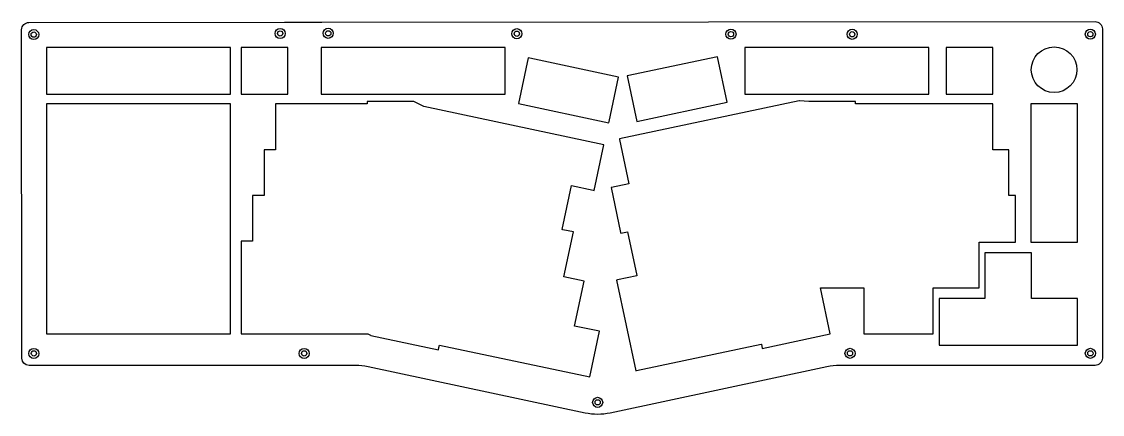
# Model space of a CAD drawing. Header units: millimetres. Extents: x 13 to 462, y 7 to 170.
import ezdxf

# ---------------------------------------------------------------- set-up
doc = ezdxf.new("R2010")
doc.units = ezdxf.units.MM

msp = doc.modelspace()

# ---------------------------------------------------------------- linework, layer by layer
msp.add_lwpolyline([(451.33, 26.93), (352.95, 26.89, 0.052509), (347.74, 26.34), (257.55, 7.09, -0.10546), (247.12, 7.09), (156.8, 26.34, 0.052558), (151.59, 26.89), (15.76, 26.89, -0.41398), (12.76, 29.89), (12.65, 166.52, -0.414214), (15.65, 169.52), (121.99, 169.6), (122.83, 169.6), (137.63, 169.62), (459.32, 169.87, -0.414214), (462.32, 166.87), (462.33, 158.41), (462.33, 29.93, -0.414214), (459.33, 26.93)], format="xyb", close=True)
for points in [[(23.03, 159.12), (23.03, 139.72), (99.58, 139.72), (99.58, 159.12)], [(104, 159.12), (104, 139.72), (123.39, 139.72), (123.39, 159.12)], [(213.88, 139.72), (213.88, 159.12), (137.33, 159.12), (137.33, 139.72)], [(390.08, 139.67), (390.08, 159.07), (313.53, 159.07), (313.53, 139.67)], [(416.78, 159.07), (397.38, 159.07), (397.38, 139.67), (416.78, 139.67)], [(224.16, 154.61), (223.35, 154.78), (219.33, 135.8), (256.95, 127.82), (257.06, 128.34), (260.98, 146.78)], [(302.21, 155.28), (264.62, 147.29), (268.65, 128.36), (306.24, 136.35)], [(23.03, 135.66), (23.03, 40.06), (99.58, 40.06), (99.58, 135.66)], [(250.82, 99.69), (254.85, 118.66), (179.97, 134.58), (175.78, 136.62), (156.38, 136.62), (156.38, 135.67), (118.28, 135.67), (118.28, 116.61), (113.52, 116.61), (113.52, 97.56), (108.76, 97.56), (108.76, 78.51), (104, 78.51), (104, 40.06), (156.73, 40.06), (157.79, 39.42), (157.89, 39.4), (186.09, 33.4), (186.3, 34.39), (186.51, 35.39), (249.03, 22.11), (253.07, 41.1), (242.73, 43.29), (246.7, 61.97), (238.31, 63.75), (242.27, 82.39), (237.82, 83.33), (237.61, 83.38), (241.5, 101.67), (250.51, 99.75)], [(268.61, 64.25), (268.62, 64.19), (260.53, 62.47), (260.17, 62.39), (268.18, 24.69), (268.43, 24.75), (320.38, 35.79), (320.42, 35.8), (320.44, 35.69), (320.8, 33.98), (349.1, 39.99), (345.03, 59.12), (363.02, 59.12), (363.02, 40.07), (391.94, 40.07), (391.94, 59.12), (411.03, 59.12), (411.03, 78.16), (426.24, 78.16), (426.24, 97.56), (423.43, 97.56), (423.43, 116.61), (416.78, 116.61), (416.78, 135.66), (359.63, 135.66), (359.63, 136.62), (340.23, 136.62), (336.27, 136.99), (336.18, 136.97), (261.4, 121.08), (261.45, 120.81), (265.36, 102.44), (258.09, 100.9), (257.9, 100.86), (261.87, 82.18), (261.94, 81.88), (264.73, 82.48)], [(432.58, 135.67), (432.58, 78.17), (451.98, 78.17), (451.98, 135.67)], [(413.48, 73.72), (413.48, 54.67), (394.43, 54.67), (394.43, 35.27), (451.93, 35.27), (451.93, 54.67), (432.88, 54.67), (432.88, 73.72)]]:
    msp.add_lwpolyline(points, close=True)
at = {"color": 1}
for centre in [(17.7, 164.47), (120.22, 164.95), (140.23, 165.01), (218.71, 164.85), (307.8, 164.67), (358.25, 164.6), (457.32, 164.64), (17.76, 31.89), (130.23, 31.89), (357.33, 31.92), (457.33, 31.93), (252.33, 11.54)]:
    msp.add_circle(centre, 2.1, dxfattribs=at)
for centre, radius in [((17.7, 164.47), 1.1), ((120.22, 164.95), 1.1), ((140.23, 165.01), 1.1), ((218.71, 164.85), 1.1), ((307.8, 164.67), 1.1), ((358.25, 164.6), 1.1), ((457.32, 164.64), 1.1), ((442.26, 149.87), 9.5), ((17.76, 31.89), 1.1), ((130.23, 31.89), 1.1), ((357.33, 31.92), 1.1), ((457.33, 31.93), 1.1), ((252.33, 11.54), 1.1)]:
    msp.add_circle(centre, radius)

doc.saveas('drawing.dxf')
